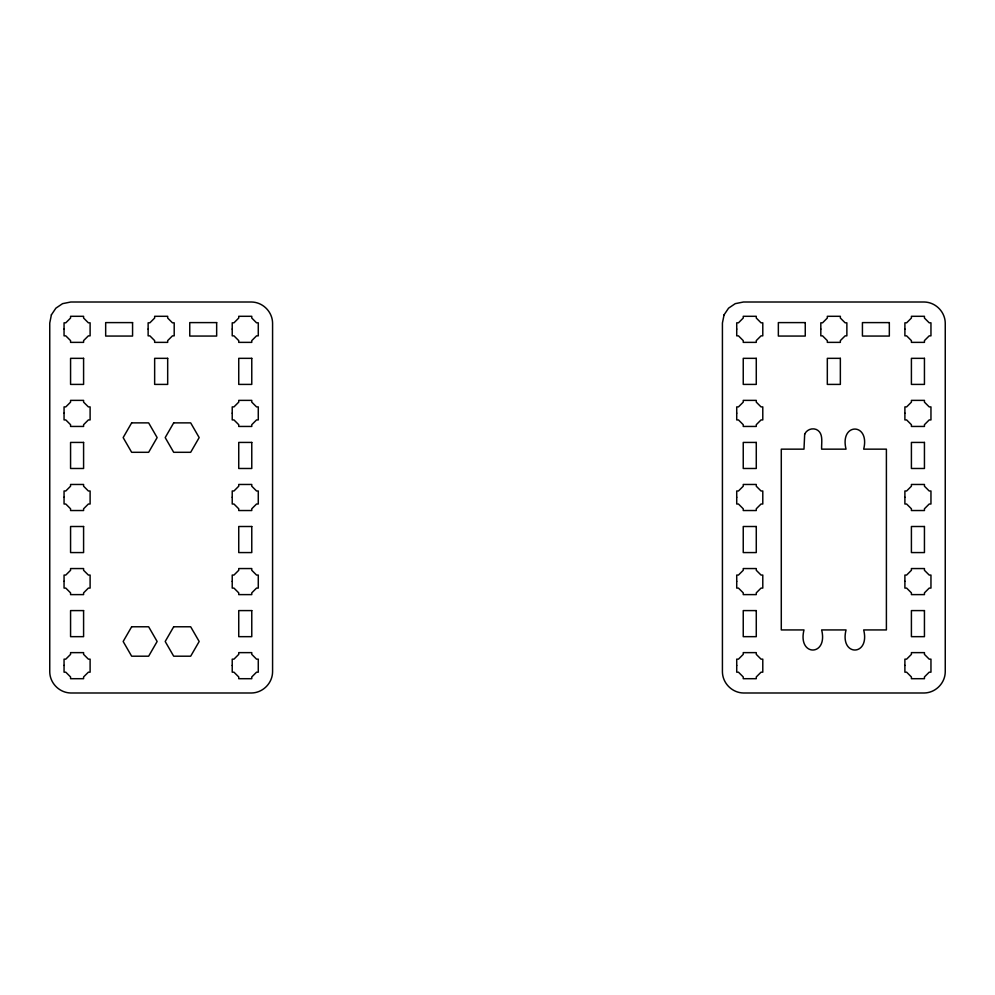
<?xml version="1.0" encoding="UTF-8"?>
<svg xmlns="http://www.w3.org/2000/svg" width="995" height="995" viewBox="0 0 995 995"><rect width="100%" height="100%" fill="white"/><g stroke="black" fill="none" stroke-linecap="round" stroke-linejoin="round"><path stroke-width="1.49" d="M64.053 329.071L64.053 335.85L65.794 335.85L70.57 340.626L70.57 342.367L83.592 342.367L83.592 340.613L88.368 335.85L90.11 335.85L90.11 322.815L88.368 322.815L83.592 318.039L83.592 316.298L70.57 316.298L70.57 318.039L65.794 322.815L64.053 322.815L64.053 329.071M64.053 413.161L64.053 419.927L65.794 419.927L70.57 424.703L70.57 426.445L83.592 426.445L83.592 424.703L88.368 419.927L90.11 419.927L90.11 406.893L88.368 406.893L83.592 402.129L83.592 400.376L70.57 400.376L70.57 402.129L65.794 406.893L64.053 406.893L64.053 413.161M64.053 497.239L64.053 504.017L65.794 504.017L70.57 508.793L70.57 510.534L83.592 510.534L83.592 508.781L88.368 504.017L90.11 504.017L90.11 490.983L88.368 490.983L83.592 486.207L83.592 484.465L70.57 484.465L70.57 486.207L65.794 490.983L64.053 490.983L64.053 497.239M64.053 581.329L64.053 588.095L65.794 588.095L70.57 592.871L70.57 594.612L83.592 594.612L83.592 592.871L88.368 588.095L90.11 588.095L90.11 575.06L88.368 575.06L83.592 570.297L83.592 568.555L70.57 568.555L70.57 570.297L65.794 575.06L64.053 575.06L64.053 581.329M64.053 665.406L64.053 672.185L65.794 672.185L70.57 676.961L70.57 678.702L83.592 678.702L83.592 676.948L88.368 672.185L90.11 672.185L90.11 659.15L88.368 659.15L83.592 654.374L83.592 652.633L70.57 652.633L70.57 654.374L65.794 659.15L64.053 659.15L64.053 665.406M148.131 329.071L148.131 335.85L149.872 335.85L154.648 340.626L154.648 342.367L167.682 342.367L167.682 340.613L172.446 335.85L174.2 335.85L174.2 322.815L172.446 322.815L167.682 318.039L167.682 316.298L154.648 316.298L154.648 318.039L149.872 322.815L148.131 322.815L148.131 329.071M232.221 329.071L232.221 335.85L233.962 335.85L238.738 340.626L238.738 342.367L251.772 342.367L251.772 340.613L256.536 335.85L258.277 335.85L258.277 322.815L256.536 322.815L251.772 318.039L251.772 316.298L238.738 316.298L238.738 318.039L233.962 322.815L232.221 322.815L232.221 329.071M232.221 413.161L232.221 419.927L233.962 419.927L238.738 424.703L238.738 426.445L251.772 426.445L251.772 424.703L256.536 419.927L258.277 419.927L258.277 406.893L256.536 406.893L251.772 402.129L251.772 400.376L238.738 400.376L238.738 402.129L233.962 406.893L232.221 406.893L232.221 413.161M232.221 497.239L232.221 504.017L233.962 504.017L238.738 508.793L238.738 510.534L251.772 510.534L251.772 508.781L256.536 504.017L258.277 504.017L258.277 490.983L256.536 490.983L251.772 486.207L251.772 484.465L238.738 484.465L238.738 486.207L233.962 490.983L232.221 490.983L232.221 497.239M232.221 581.329L232.221 588.095L233.962 588.095L238.738 592.871L238.738 594.612L251.772 594.612L251.772 592.871L256.536 588.095L258.277 588.095L258.277 575.06L256.536 575.06L251.772 570.297L251.772 568.555L238.738 568.555L238.738 570.297L233.962 575.06L232.221 575.06L232.221 581.329M232.221 665.406L232.221 672.185L233.962 672.185L238.738 676.961L238.738 678.702L251.772 678.702L251.772 676.948L256.536 672.185L258.277 672.185L258.277 659.15L256.536 659.15L251.772 654.374L251.772 652.633L238.738 652.633L238.738 654.374L233.962 659.15L232.221 659.15L232.221 665.406M736.723 329.071L736.723 335.85L738.464 335.85L743.24 340.626L743.24 342.367L756.275 342.367L756.275 340.613L761.038 335.85L762.792 335.85L762.792 322.815L761.038 322.815L756.275 318.039L756.275 316.298L743.24 316.298L743.24 318.039L738.464 322.815L736.723 322.815L736.723 329.071M736.723 413.161L736.723 419.927L738.464 419.927L743.24 424.703L743.24 426.445L756.275 426.445L756.275 424.703L761.038 419.927L762.792 419.927L762.792 406.893L761.038 406.893L756.275 402.129L756.275 400.376L743.24 400.376L743.24 402.129L738.464 406.893L736.723 406.893L736.723 413.161M736.723 497.239L736.723 504.017L738.464 504.017L743.24 508.793L743.24 510.534L756.275 510.534L756.275 508.781L761.038 504.017L762.792 504.017L762.792 490.983L761.038 490.983L756.275 486.207L756.275 484.465L743.24 484.465L743.24 486.207L738.464 490.983L736.723 490.983L736.723 497.239M736.723 581.329L736.723 588.095L738.464 588.095L743.24 592.871L743.24 594.612L756.275 594.612L756.275 592.871L761.038 588.095L762.792 588.095L762.792 575.06L761.038 575.06L756.275 570.297L756.275 568.555L743.24 568.555L743.24 570.297L738.464 575.06L736.723 575.06L736.723 581.329M736.723 665.406L736.723 672.185L738.464 672.185L743.24 676.961L743.24 678.702L756.275 678.702L756.275 676.948L761.038 672.185L762.792 672.185L762.792 659.15L761.038 659.15L756.275 654.374L756.275 652.633L743.24 652.633L743.24 654.374L738.464 659.15L736.723 659.15L736.723 665.406M820.813 329.071L820.813 335.85L822.554 335.85L827.318 340.626L827.318 342.367L840.352 342.367L840.352 340.613L845.128 335.85L846.869 335.85L846.869 322.815L845.128 322.815L840.352 318.039L840.352 316.298L827.318 316.298L827.318 318.039L822.554 322.815L820.813 322.815L820.813 329.071M904.89 329.071L904.89 335.85L906.632 335.85L911.408 340.626L911.408 342.367L924.442 342.367L924.442 340.613L929.206 335.85L930.959 335.85L930.959 322.815L929.206 322.815L924.442 318.039L924.442 316.298L911.408 316.298L911.408 318.039L906.632 322.815L904.89 322.815L904.89 329.071M904.89 413.161L904.89 419.927L906.632 419.927L911.408 424.703L911.408 426.445L924.442 426.445L924.442 424.703L929.206 419.927L930.959 419.927L930.959 406.893L929.206 406.893L924.442 402.129L924.442 400.376L911.408 400.376L911.408 402.129L906.632 406.893L904.89 406.893L904.89 413.161M904.89 497.239L904.89 504.017L906.632 504.017L911.408 508.793L911.408 510.534L924.442 510.534L924.442 508.781L929.206 504.017L930.959 504.017L930.959 490.983L929.206 490.983L924.442 486.207L924.442 484.465L911.408 484.465L911.408 486.207L906.632 490.983L904.89 490.983L904.89 497.239M904.89 581.329L904.89 588.095L906.632 588.095L911.408 592.871L911.408 594.612L924.442 594.612L924.442 592.871L929.206 588.095L930.959 588.095L930.959 575.06L929.206 575.06L924.442 570.297L924.442 568.555L911.408 568.555L911.408 570.297L906.632 575.06L904.89 575.06L904.89 581.329M904.89 665.406L904.89 672.185L906.632 672.185L911.408 676.961L911.408 678.702L924.442 678.702L924.442 676.948L929.206 672.185L930.959 672.185L930.959 659.15L929.206 659.15L924.442 654.374L924.442 652.633L911.408 652.633L911.408 654.374L906.632 659.15L904.89 659.15L904.89 665.406M51.392 314.83L49.75 323.027L49.75 671.973C49.949 683.291 59.451 692.794 70.769 692.993L251.548 692.993C262.867 692.794 272.369 683.291 272.58 671.973L272.58 323.027C272.369 311.709 262.867 302.206 251.561 302.007L70.769 302.007L62.573 303.649L55.894 308.151L51.392 314.83M724.074 314.83L722.42 323.027L722.42 671.973C722.631 683.291 732.133 692.794 743.452 692.993L924.231 692.993C935.536 692.794 945.051 683.291 945.25 671.973L945.25 323.027C945.051 311.709 935.549 302.206 924.231 302.007L743.452 302.007L735.255 303.649L728.576 308.151L724.074 314.83M804.681 434.156L803.985 449.155L781.286 449.155L781.286 629.934L803.985 629.934C797.356 656.7 828.275 656.7 821.646 629.934L846.036 629.934C839.407 656.7 870.314 656.7 863.685 629.934L886.396 629.934L886.396 449.155L863.685 449.155C870.314 422.377 839.407 422.377 846.036 449.155L821.646 449.155C821.285 442.588 823.872 432.912 816.248 429.454C811.845 427.713 806.609 429.815 804.681 434.156M131.651 422.875L123.156 437.589L131.651 452.302L148.641 452.302L157.135 437.589L148.641 422.875L131.651 422.875M173.69 422.875L165.195 437.589L173.69 452.302L190.679 452.302L199.174 437.589L190.679 422.875L173.69 422.875M131.651 626.775L123.156 641.489L131.651 656.202L148.641 656.202L157.135 641.489L148.641 626.775L131.651 626.775M173.69 626.775L165.195 641.489L173.69 656.202L190.679 656.202L199.174 641.489L190.679 626.775L173.69 626.775M132.571 322.604L105.669 322.604L105.669 336.061L132.571 336.061L132.571 322.604M216.661 322.604L189.759 322.604L189.759 336.061L216.661 336.061L216.661 322.604M805.254 322.604L778.351 322.604L778.351 336.061L805.254 336.061L805.254 322.604M889.331 322.604L862.429 322.604L862.429 336.061L889.331 336.061L889.331 322.604M83.592 358.337L70.57 358.337L70.57 384.406L83.592 384.406L83.592 358.337M167.682 358.337L154.648 358.337L154.648 384.406L167.682 384.406L167.682 358.337M251.772 358.337L238.738 358.337L238.738 384.406L251.772 384.406L251.772 358.337M756.275 358.337L743.24 358.337L743.24 384.406L756.275 384.406L756.275 358.337M840.352 358.337L827.318 358.337L827.318 384.406L840.352 384.406L840.352 358.337M924.442 358.337L911.408 358.337L911.408 384.406L924.442 384.406L924.442 358.337M83.592 442.427L70.57 442.427L70.57 468.483L83.592 468.483L83.592 442.427M251.772 442.427L238.738 442.427L238.738 468.483L251.772 468.483L251.772 442.427M756.275 442.427L743.24 442.427L743.24 468.483L756.275 468.483L756.275 442.427M924.442 442.427L911.408 442.427L911.408 468.483L924.442 468.483L924.442 442.427M83.592 526.504L70.57 526.504L70.57 552.573L83.592 552.573L83.592 526.504M251.772 526.504L238.738 526.504L238.738 552.573L251.772 552.573L251.772 526.504M756.275 526.504L743.24 526.504L743.24 552.573L756.275 552.573L756.275 526.504M924.442 526.504L911.408 526.504L911.408 552.573L924.442 552.573L924.442 526.504M83.592 610.594L70.57 610.594L70.57 636.663L83.592 636.663L83.592 610.594M251.772 610.594L238.738 610.594L238.738 636.663L251.772 636.663L251.772 610.594M756.275 610.594L743.24 610.594L743.24 636.663L756.275 636.663L756.275 610.594M924.442 610.594L911.408 610.594L911.408 636.663L924.442 636.663L924.442 610.594"/></g></svg>
